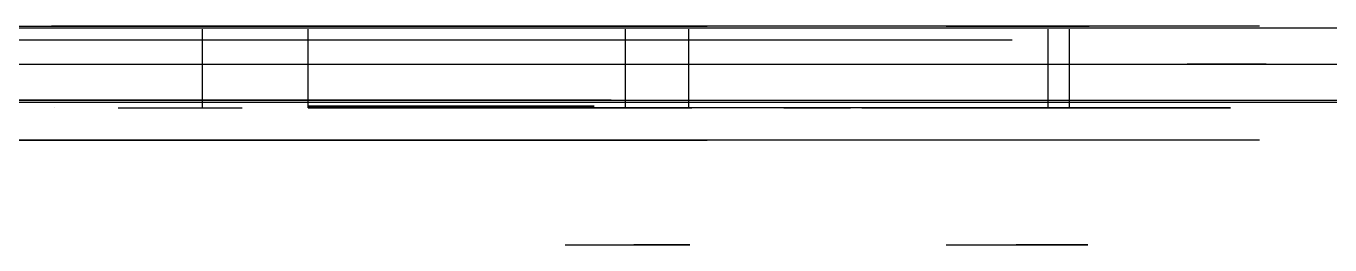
# Model space of a CAD drawing. Header units: metres. Extents: x 34 to 6747, y -110 to 120.
# Drawn here: x 2703 to 4074, y -110 to 120 of the extents above; entities that cross this region are included whole.
import ezdxf

# ---------------------------------------------------------------- set-up
doc = ezdxf.new("R2010")
doc.units = ezdxf.units.M
for name, color, linetype in [('RBAR-T12-F', 3, 'Continuous'), ('RBAR-T12-H', 3, 'Continuous'), ('RBAR-T16-I', 4, 'Continuous'), ('RBAR-T16-J', 4, 'Continuous'), ('RBAR-T16-J1', 4, 'Continuous'), ('RBAR-T16-J2', 4, 'Continuous'), ('RBAR-T16-J3', 4, 'Continuous'), ('RBAR-T16-K', 4, 'Continuous'), ('RBAR-T16-Q', 4, 'Continuous'), ('RBAR-T16-Q1', 4, 'Continuous'), ('RBAR-T16-Q2', 4, 'Continuous'), ('RBAR-T16-Q3', 4, 'Continuous'), ('RBAR-T16-Q4', 4, 'Continuous'), ('RBAR-T20-L', 5, 'Continuous'), ('RBAR-T20-M1', 5, 'Continuous'), ('RBAR-T20-O', 5, 'Continuous'), ('RBAR-T25-N', 6, 'Continuous'), ('RBAR-T8-A', 1, 'Continuous'), ('RBAR-T8-A1', 1, 'Continuous'), ('RBAR-T8-A2', 1, 'Continuous'), ('RBAR-T8-A3', 1, 'Continuous'), ('RBAR-T8-A4', 1, 'Continuous'), ('RBAR-T8-B1', 1, 'Continuous'), ('RBAR-T8-B2', 1, 'Continuous'), ('RBAR-T8-C', 1, 'Continuous'), ('RBAR-T8-D', 1, 'Continuous'), ('RBAR-T8-E', 1, 'Continuous')]:
    doc.layers.add(name, color=color, linetype=linetype)

msp = doc.modelspace()

# ---------------------------------------------------------------- linework, layer by layer
at = {"layer": 'RBAR-T12-F'}
msp.add_polyline3d([(3240.7, 36, 30), (3240.7, 36, 1105)], dxfattribs=at)
at = {"layer": 'RBAR-T12-H'}
for points in [[(3229.1, 36, 107.5), (3229.1, 36, 319.2), (3228.6, 36, 323.7), (3227.3, 36, 328), (3225.2, 36, 332), (3222.3, 36, 335.5), (3218.8, 36, 338.4), (3214.8, 36, 340.5), (3210.5, 36, 341.8), (3206, 36, 342.3), (3023.1, 36, 342.3), (3018.6, 36, 341.8), (3014.3, 36, 340.5), (3010.3, 36, 338.4), (3006.8, 36, 335.5), (3003.9, 36, 332), (3001.8, 36, 328), (3000.4, 36, 323.7), (3000, 36, 319.2), (3000, 36, 136.3), (3000.4, 36, 131.8), (3001.8, 36, 127.5), (3003.9, 36, 123.5), (3006.8, 36, 120), (3010.3, 36, 117.1), (3014.3, 36, 115), (3018.6, 36, 113.7), (3023.1, 36, 113.2), (3234.8, 36, 113.2), (3229.1, 36, 107.5), (3300.5, 36, 36), (3157.6, 36, 36)], [(3229.1, 36, 532.7), (3229.1, 36, 744.5), (3228.6, 36, 749), (3227.3, 36, 753.3), (3225.2, 36, 757.3), (3222.3, 36, 760.8), (3218.8, 36, 763.7), (3214.8, 36, 765.8), (3210.5, 36, 767.1), (3206, 36, 767.6), (3023.1, 36, 767.6), (3018.6, 36, 767.1), (3014.3, 36, 765.8), (3010.3, 36, 763.7), (3006.8, 36, 760.8), (3003.9, 36, 757.3), (3001.8, 36, 753.3), (3000.4, 36, 749), (3000, 36, 744.5), (3000, 36, 561.6), (3000.4, 36, 557.1), (3001.8, 36, 552.8), (3003.9, 36, 548.8), (3006.8, 36, 545.3), (3010.3, 36, 542.4), (3014.3, 36, 540.3), (3018.6, 36, 539), (3023.1, 36, 538.5), (3234.8, 36, 538.5), (3229.1, 36, 532.7), (3300.5, 36, 461.3), (3157.6, 36, 461.3)], [(3229.1, 36, 958), (3229.1, 36, 1169.8), (3228.6, 36, 1174.3), (3227.3, 36, 1178.6), (3225.2, 36, 1182.6), (3222.3, 36, 1186.1), (3218.8, 36, 1189), (3214.8, 36, 1191.1), (3210.5, 36, 1192.4), (3206, 36, 1192.9), (3023.1, 36, 1192.9), (3018.6, 36, 1192.4), (3014.3, 36, 1191.1), (3010.3, 36, 1189), (3006.8, 36, 1186.1), (3003.9, 36, 1182.6), (3001.8, 36, 1178.6), (3000.4, 36, 1174.3), (3000, 36, 1169.8), (3000, 36, 986.9), (3000.4, 36, 982.4), (3001.8, 36, 978.1), (3003.9, 36, 974.1), (3006.8, 36, 970.6), (3010.3, 36, 967.7), (3014.3, 36, 965.6), (3018.6, 36, 964.2), (3023.1, 36, 963.8), (3234.8, 36, 963.8), (3229.1, 36, 958), (3300.5, 36, 886.6), (3157.6, 36, 886.6)], [(3229.1, 36, 1383.3), (3229.1, 36, 1595), (3228.6, 36, 1599.6), (3227.3, 36, 1603.9), (3225.2, 36, 1607.9), (3222.3, 36, 1611.4), (3218.8, 36, 1614.3), (3214.8, 36, 1616.4), (3210.5, 36, 1617.7), (3206, 36, 1618.1), (3023.1, 36, 1618.1), (3018.6, 36, 1617.7), (3014.3, 36, 1616.4), (3010.3, 36, 1614.3), (3006.8, 36, 1611.4), (3003.9, 36, 1607.9), (3001.8, 36, 1603.9), (3000.4, 36, 1599.6), (3000, 36, 1595), (3000, 36, 1412.2), (3000.4, 36, 1407.7), (3001.8, 36, 1403.3), (3003.9, 36, 1399.4), (3006.8, 36, 1395.9), (3010.3, 36, 1393), (3014.3, 36, 1390.8), (3018.6, 36, 1389.5), (3023.1, 36, 1389.1), (3234.8, 36, 1389.1), (3229.1, 36, 1383.3), (3300.5, 36, 1311.9), (3157.6, 36, 1311.9)]]:
    msp.add_polyline3d(points, dxfattribs=at)
at = {"layer": 'RBAR-T16-I'}
for points in [[(149.9, 80, 732.5), (5149.9, 80, 732.5)], [(370, 80, 2197.5), (5370, 80, 2197.5)]]:
    msp.add_polyline3d(points, dxfattribs=at)
at = {"layer": 'RBAR-T16-J'}
for points in [[(3410, 80, 1117.2), (3410, 80, 1881.2), (3410.6, 80, 1887.4), (3412.4, 80, 1893.5), (3415.4, 80, 1899), (3419.4, 80, 1903.9), (3424.3, 80, 1907.9), (3429.9, 80, 1910.9), (3435.9, 80, 1912.7), (3442.2, 80, 1913.3), (3562.8, 80, 1913.3), (3569.1, 80, 1912.7), (3575.1, 80, 1910.9), (3580.7, 80, 1907.9), (3585.5, 80, 1903.9), (3589.5, 80, 1899), (3592.5, 80, 1893.5), (3594.3, 80, 1887.4), (3595, 80, 1881.2), (3595, 80, 1016.7)], [(3630, 80, 2095.9), (3630, 80, 2859.8), (3630.6, 80, 2866.1), (3632.4, 80, 2872.1), (3635.4, 80, 2877.7), (3639.4, 80, 2882.6), (3644.3, 80, 2886.6), (3649.9, 80, 2889.6), (3655.9, 80, 2891.4), (3662.2, 80, 2892), (3782.8, 80, 2892), (3789.1, 80, 2891.4), (3795.1, 80, 2889.6), (3800.7, 80, 2886.6), (3805.5, 80, 2882.6), (3809.5, 80, 2877.7), (3812.5, 80, 2872.1), (3814.3, 80, 2866.1), (3815, 80, 2859.8), (3815, 80, 1995.3)]]:
    msp.add_polyline3d(points, dxfattribs=at)
at = {"layer": 'RBAR-T16-J1'}
for points in [[(3706.1, 80, 38), (3706.1, 80, 797.8), (3706.7, 80, 804.1), (3708.5, 80, 810.1), (3711.5, 80, 815.6), (3715.4, 80, 820.5), (3720.3, 80, 824.4), (3725.8, 80, 827.4), (3731.8, 80, 829.2), (3738.1, 80, 829.8), (3968, 80, 829.8), (3974.2, 80, 829.2), (3980.2, 80, 827.4), (3985.8, 80, 824.4), (3990.6, 80, 820.5), (3994.6, 80, 815.6), (3997.6, 80, 810.1), (3999.4, 80, 804.1), (4000, 80, 797.8), (4000, 80, 38)], [(3706.1, 80, 2100.2), (3706.1, 80, 2860), (3706.7, 80, 2866.2), (3708.5, 80, 2872.2), (3711.5, 80, 2877.8), (3715.4, 80, 2882.6), (3720.3, 80, 2886.6), (3725.8, 80, 2889.6), (3731.8, 80, 2891.4), (3738.1, 80, 2892), (3968, 80, 2892), (3974.2, 80, 2891.4), (3980.2, 80, 2889.6), (3985.8, 80, 2886.6), (3990.6, 80, 2882.6), (3994.6, 80, 2877.8), (3997.6, 80, 2872.2), (3999.4, 80, 2866.2), (4000, 80, 2860), (4000, 80, 2100.2)]]:
    msp.add_polyline3d(points, dxfattribs=at)
at = {"layer": 'RBAR-T16-J2'}
for points in [[(1750.2, 120, 2098.6), (1750.2, 120, 2859.9), (1750.8, 120, 2866.2), (1752.6, 120, 2872.2), (1755.6, 120, 2877.8), (1759.6, 120, 2882.6), (1764.4, 120, 2886.6), (1770, 120, 2889.6), (1776, 120, 2891.4), (1782.3, 120, 2892), (2784, 120, 2892), (2790.3, 120, 2891.4), (2796.3, 120, 2889.6), (2801.8, 120, 2886.6), (2806.7, 120, 2882.6), (2810.7, 120, 2877.8), (2813.6, 120, 2872.2), (2815.5, 120, 2866.2), (2816.1, 120, 2859.9), (2816.1, 120, 2098.6)], [(1750.2, 0, 38), (1750.2, 0, 799.3), (1750.8, 0, 805.6), (1752.6, 0, 811.6), (1755.6, 0, 817.2), (1759.6, 0, 822), (1764.4, 0, 826), (1770, 0, 829), (1776, 0, 830.8), (1782.3, 0, 831.4), (2784, 0, 831.4), (2790.3, 0, 830.8), (2796.3, 0, 829), (2801.8, 0, 826), (2806.7, 0, 822), (2810.7, 0, 817.2), (2813.6, 0, 811.6), (2815.5, 0, 805.6), (2816.1, 0, 799.3), (2816.1, 0, 38)]]:
    msp.add_polyline3d(points, dxfattribs=at)
at = {"layer": 'RBAR-T16-J3'}
for points in [[(2070, 120, 2102.8), (2070, 120, 2860.1), (2070.6, 120, 2866.3), (2072.4, 120, 2872.3), (2075.4, 120, 2877.8), (2079.3, 120, 2882.7), (2084.2, 120, 2886.6), (2089.7, 120, 2889.6), (2095.7, 120, 2891.4), (2101.9, 120, 2892), (3387.3, 120, 2892), (3393.5, 120, 2891.4), (3399.5, 120, 2889.6), (3405, 120, 2886.6), (3409.8, 120, 2882.7), (3413.8, 120, 2877.8), (3416.7, 120, 2872.3), (3418.6, 120, 2866.3), (3419.2, 120, 2860.1), (3419.2, 120, 2102.8)], [(2070, 0, 38), (2070, 0, 795.3), (2070.6, 0, 801.5), (2072.4, 0, 807.5), (2075.4, 0, 813), (2079.3, 0, 817.8), (2084.2, 0, 821.8), (2089.7, 0, 824.8), (2095.7, 0, 826.6), (2101.9, 0, 827.2), (3387.3, 0, 827.2), (3393.5, 0, 826.6), (3399.5, 0, 824.8), (3405, 0, 821.8), (3409.8, 0, 817.8), (3413.8, 0, 813), (3416.7, 0, 807.5), (3418.6, 0, 801.5), (3419.2, 0, 795.3), (3419.2, 0, 38)]]:
    msp.add_polyline3d(points, dxfattribs=at)
at = {"layer": 'RBAR-T16-K'}
for points in [[(4000, 120, 2098.1), (4000, 120, 2859.9), (3999.4, 120, 2866.2), (3997.6, 120, 2872.2), (3994.6, 120, 2877.7), (3990.6, 120, 2882.6), (3985.7, 120, 2886.6), (3980.2, 120, 2889.6), (3974.2, 120, 2891.4), (3967.9, 120, 2892), (2730, 120, 2892)], [(3740, 105.3, 38), (3740, 105.3, 799.8), (3739.4, 105.3, 806), (3737.5, 105.3, 812.1), (3734.6, 105.3, 817.6), (3730.6, 105.3, 822.5), (3725.7, 105.3, 826.5), (3720.2, 105.3, 829.4), (3714.2, 105.3, 831.2), (3707.9, 105.3, 831.9), (2470, 105.3, 831.9)], [(3740, 0, 38), (3740, 0, 799.8), (3739.4, 0, 806), (3737.5, 0, 812.1), (3734.6, 0, 817.6), (3730.6, 0, 822.5), (3725.7, 0, 826.5), (3720.2, 0, 829.4), (3714.2, 0, 831.2), (3707.9, 0, 831.9), (2470, 0, 831.9)], [(4000, 0, 1068.1), (4000, 0, 1829.9), (3999.4, 0, 1836.1), (3997.6, 0, 1842.1), (3994.6, 0, 1847.7), (3990.6, 0, 1852.5), (3985.7, 0, 1856.5), (3980.2, 0, 1859.5), (3974.2, 0, 1861.3), (3967.9, 0, 1861.9), (2730, 0, 1861.9)]]:
    msp.add_polyline3d(points, dxfattribs=at)
at = {"layer": 'RBAR-T16-Q'}
msp.add_polyline3d([(3270, -110, 38), (3270, -110, 964.7), (3270.2, -110, 968), (3270.7, -110, 971.2), (3271.5, -110, 974.3), (3399.6, -110, 1380.6), (3400.4, -110, 1383.7), (3400.9, -110, 1387), (3401.1, -110, 1390.2), (3401.1, -110, 4060), (3400.9, -110, 4063.3), (3400.4, -110, 4066.5), (3399.6, -110, 4069.7), (3343.8, -110, 4246.6), (3343, -110, 4249.8), (3342.5, -110, 4253), (3342.3, -110, 4256.3), (3342.3, -110, 5859.1)], dxfattribs=at)
at = {"layer": 'RBAR-T16-Q1'}
msp.add_polyline3d([(3270, 120, 38), (3270, 120, 940.4), (3270.2, 120, 943.7), (3270.7, 120, 946.9), (3271.5, 120, 950.1), (3407.2, 120, 1380.6), (3408, 120, 1383.7), (3408.5, 120, 1387), (3408.7, 120, 1390.2), (3408.7, 120, 4062.3), (3408.5, 120, 4065.6), (3408, 120, 4068.8), (3407.2, 120, 4072), (3351.4, 120, 4249.1), (3350.6, 120, 4252.2), (3350.1, 120, 4255.4), (3349.9, 120, 4258.7), (3349.9, 120, 5857.9)], dxfattribs=at)
at = {"layer": 'RBAR-T16-Q2'}
msp.add_polyline3d([(3670.4, -110, 38), (3670.4, -110, 964.7), (3670.6, -110, 968), (3671.1, -110, 971.2), (3671.9, -110, 974.3), (3818, -110, 1437.9), (3818.9, -110, 1441.1), (3819.4, -110, 1444.3), (3819.5, -110, 1447.5), (3819.5, -110, 4002.1), (3819.4, -110, 4005.4), (3818.9, -110, 4008.6), (3818, -110, 4011.8), (3745.7, -110, 4241.3), (3744.9, -110, 4244.4), (3744.4, -110, 4247.7), (3744.2, -110, 4250.9), (3744.2, -110, 5853.8)], dxfattribs=at)
at = {"layer": 'RBAR-T16-Q3'}
msp.add_polyline3d([(3670.4, 120, 38), (3670.4, 120, 964.7), (3670.6, 120, 968), (3671.1, 120, 971.2), (3671.9, 120, 974.3), (3819.6, 120, 1442.7), (3820.4, 120, 1445.8), (3820.9, 120, 1449.1), (3821, 120, 1452.3), (3821, 120, 3996.9), (3820.9, 120, 4000.2), (3820.4, 120, 4003.4), (3819.6, 120, 4006.5), (3745.7, 120, 4240.8), (3744.9, 120, 4244), (3744.4, 120, 4247.2), (3744.2, 120, 4250.5), (3744.2, 120, 5853.3)], dxfattribs=at)
at = {"layer": 'RBAR-T16-Q4'}
msp.add_polyline3d([(3850.1, 80, 38), (3850.1, 80, 964.7), (3850.3, 80, 968), (3850.8, 80, 971.2), (3851.6, 80, 974.3), (4005.3, 80, 1461.8), (4006.1, 80, 1464.9), (4006.6, 80, 1468.2), (4006.8, 80, 1471.4), (4006.8, 80, 3975.9), (4006.6, 80, 3979.2), (4006.1, 80, 3982.4), (4005.3, 80, 3985.6), (3925.4, 80, 4239), (3924.6, 80, 4242.1), (3924.1, 80, 4245.3), (3923.9, 80, 4248.6), (3923.9, 80, 5851.5)], dxfattribs=at)
msp.add_polyline3d([(3850.1, 80, 38), (3850.1, 80, 964.7), (3850.3, 80, 968), (3850.8, 80, 971.2), (3851.6, 80, 974.3), (4005.3, 80, 1461.8), (4006.1, 80, 1464.9), (4006.6, 80, 1468.2), (4006.8, 80, 1471.4), (4006.8, 80, 3975.9), (4006.6, 80, 3979.2), (4006.1, 80, 3982.4), (4005.3, 80, 3985.6), (3925.4, 80, 4239), (3924.6, 80, 4242.1), (3924.1, 80, 4245.3), (3923.9, 80, 4248.6), (3923.9, 80, 5851.5)], dxfattribs=at)
at = {"layer": 'RBAR-T20-L'}
msp.add_polyline3d([(3000, 40, 40), (3000, 40, 2065)], dxfattribs=at)
at = {"layer": 'RBAR-T20-M1'}
for points in [[(2000, 40, 610.1), (2000, 40, 766.5), (2001.4, 40, 780.3), (2005.4, 40, 793.6), (2011.9, 40, 805.8), (2020.7, 40, 816.5), (2031.4, 40, 825.3), (2043.6, 40, 831.8), (2056.9, 40, 835.8), (2070.6, 40, 837.2), (3241.2, 40, 837.2), (3254.9, 40, 835.8), (3268.2, 40, 831.8), (3280.4, 40, 825.3), (3291.1, 40, 816.5), (3299.9, 40, 805.8), (3306.4, 40, 793.6), (3310.4, 40, 780.3), (3311.8, 40, 766.5), (3311.8, 40, 40)], [(2000, 40, 2663), (2000, 40, 2819.4), (2001.4, 40, 2833.1), (2005.4, 40, 2846.4), (2011.9, 40, 2858.6), (2020.7, 40, 2869.3), (2031.4, 40, 2878.1), (2043.6, 40, 2884.6), (2056.9, 40, 2888.6), (2070.6, 40, 2890), (3241.2, 40, 2890), (3254.9, 40, 2888.6), (3268.2, 40, 2884.6), (3280.4, 40, 2878.1), (3291.1, 40, 2869.3), (3299.9, 40, 2858.6), (3306.4, 40, 2846.4), (3310.4, 40, 2833.1), (3311.8, 40, 2819.4), (3311.8, 40, 2092.8)]]:
    msp.add_polyline3d(points, dxfattribs=at)
at = {"layer": 'RBAR-T20-O'}
msp.add_polyline3d([(40, 40, 1552.5), (1177.1, 40, 1552.5), (1184.2, 40, 1552.1), (1191.3, 40, 1551), (1198.2, 40, 1549.2), (1455, 40, 1468.2), (1461.9, 40, 1466.4), (1469, 40, 1465.4), (1476.1, 40, 1465), (6126.9, 40, 1465)], dxfattribs=at)
at = {"layer": 'RBAR-T25-N'}
for points in [[(2000, 42.5, 923.1), (2000, 42.5, 1060.5), (2001.7, 42.5, 1077.9), (2006.8, 42.5, 1094.6), (2015, 42.5, 1110), (2026.1, 42.5, 1123.5), (2039.6, 42.5, 1134.6), (2055, 42.5, 1142.8), (2071.7, 42.5, 1147.9), (2089.1, 42.5, 1149.6), (3229.2, 42.5, 1149.6), (3246.6, 42.5, 1147.9), (3263.3, 42.5, 1142.8), (3278.7, 42.5, 1134.6), (3292.2, 42.5, 1123.5), (3303.3, 42.5, 1110), (3311.5, 42.5, 1094.6), (3316.6, 42.5, 1077.9), (3318.3, 42.5, 1060.5), (3318.3, 42.5, 42.5)], [(2000, 42.5, 2661), (2000, 42.5, 2798.4), (2001.7, 42.5, 2815.8), (2006.8, 42.5, 2832.5), (2015, 42.5, 2847.9), (2026.1, 42.5, 2861.4), (2039.6, 42.5, 2872.5), (2055, 42.5, 2880.7), (2071.7, 42.5, 2885.8), (2089.1, 42.5, 2887.5), (3229.2, 42.5, 2887.5), (3246.6, 42.5, 2885.8), (3263.3, 42.5, 2880.7), (3278.7, 42.5, 2872.5), (3292.2, 42.5, 2861.4), (3303.3, 42.5, 2847.9), (3311.5, 42.5, 2832.5), (3316.6, 42.5, 2815.8), (3318.3, 42.5, 2798.4), (3318.3, 42.5, 1780.4)]]:
    msp.add_polyline3d(points, dxfattribs=at)
at = {"layer": 'RBAR-T8-A'}
for points in [[(3000, 34, 1771), (3000, 34, 2896)], [(3333.3, 34, 34), (3333.3, 34, 1159)]]:
    msp.add_polyline3d(points, dxfattribs=at)
at = {"layer": 'RBAR-T8-A1'}
for points in [[(2923.1, 34, 34), (2923.1, 34, 1384)], [(2923.1, 34, 1546), (2923.1, 34, 2896)], [(3230.8, 34, 34), (3230.8, 34, 1384)], [(3230.8, 34, 1546), (3230.8, 34, 2896)], [(3538.5, 34, 34), (3538.5, 34, 1384)], [(3538.5, 34, 1546), (3538.5, 34, 2896)], [(3846.2, 34, 34), (3846.2, 34, 1384)], [(3846.2, 34, 1546), (3846.2, 34, 2896)]]:
    msp.add_polyline3d(points, dxfattribs=at)
at = {"layer": 'RBAR-T8-A2'}
for points in [[(2733.3, 34, 34), (2733.3, 34, 1484)], [(2866.7, 34, 34), (2866.7, 34, 1484)], [(3000, 34, 34), (3000, 34, 1484)], [(3133.3, 34, 34), (3133.3, 34, 1484)], [(3266.7, 34, 34), (3266.7, 34, 1484)], [(3400, 34, 34), (3400, 34, 1484)], [(3533.3, 34, 34), (3533.3, 34, 1484)], [(3666.7, 34, 34), (3666.7, 34, 1484)], [(3800, 34, 34), (3800, 34, 1484)], [(3933.3, 34, 34), (3933.3, 34, 1484)]]:
    msp.add_polyline3d(points, dxfattribs=at)
at = {"layer": 'RBAR-T8-A3'}
for points in [[(700, 118, 488.3), (5700, 118, 488.3)], [(842.5, 118, 1139.4), (5842.5, 118, 1139.4)], [(984.9, 118, 1790.6), (5984.9, 118, 1790.6)], [(1127.4, 118, 2441.7), (6127.4, 118, 2441.7)], [(700, 42, 162.8), (5700, 42, 162.8)], [(842.5, 42, 813.9), (5842.5, 42, 813.9)], [(984.9, 42, 1465), (5984.9, 42, 1465)], [(1127.4, 42, 2116.1), (6127.4, 42, 2116.1)], [(1269.9, 42, 2767.2), (6269.9, 42, 2767.2)]]:
    msp.add_polyline3d(points, dxfattribs=at)
at = {"layer": 'RBAR-T8-A4'}
for points in [[(1269.9, 118, 209.3), (6319.9, 118, 209.3)], [(1412.4, 118, 1046.4), (6462.4, 118, 1046.4)], [(1554.8, 118, 1883.6), (6604.8, 118, 1883.6)], [(1697.3, 118, 2720.7), (6747.3, 118, 2720.7)], [(1412.4, 42, 627.9), (6462.4, 42, 627.9)], [(1554.8, 42, 1465), (6604.8, 42, 1465)], [(1697.3, 42, 2302.1), (6747.3, 42, 2302.1)]]:
    msp.add_polyline3d(points, dxfattribs=at)
at = {"layer": 'RBAR-T8-B1'}
for points in [[(2800, 34, 1022.2), (2800, 34, 1397.9), (2800.3, 34, 1401), (2801.2, 34, 1404), (2802.7, 34, 1406.7), (2804.6, 34, 1409.1), (2807, 34, 1411.1), (2809.8, 34, 1412.5), (2812.7, 34, 1413.4), (2815.8, 34, 1413.7), (2914.7, 34, 1413.7), (2917.8, 34, 1413.4), (2920.8, 34, 1412.5), (2923.5, 34, 1411.1), (2925.9, 34, 1409.1), (2927.9, 34, 1406.7), (2929.3, 34, 1404), (2930.2, 34, 1401), (2930.5, 34, 1397.9), (2930.5, 34, 1022.2)], [(2800, 34, 1516.3), (2800, 34, 1892), (2800.3, 34, 1895.1), (2801.2, 34, 1898.1), (2802.7, 34, 1900.8), (2804.6, 34, 1903.2), (2807, 34, 1905.2), (2809.8, 34, 1906.6), (2812.7, 34, 1907.5), (2815.8, 34, 1907.8), (2914.7, 34, 1907.8), (2917.8, 34, 1907.5), (2920.8, 34, 1906.6), (2923.5, 34, 1905.2), (2925.9, 34, 1903.2), (2927.9, 34, 1900.8), (2929.3, 34, 1898.1), (2930.2, 34, 1895.1), (2930.5, 34, 1892), (2930.5, 34, 1516.3)], [(2800, 34, 2010.3), (2800, 34, 2386.1), (2800.3, 34, 2389.2), (2801.2, 34, 2392.1), (2802.7, 34, 2394.9), (2804.6, 34, 2397.3), (2807, 34, 2399.2), (2809.8, 34, 2400.7), (2812.7, 34, 2401.6), (2815.8, 34, 2401.9), (2914.7, 34, 2401.9), (2917.8, 34, 2401.6), (2920.8, 34, 2400.7), (2923.5, 34, 2399.2), (2925.9, 34, 2397.3), (2927.9, 34, 2394.9), (2929.3, 34, 2392.1), (2930.2, 34, 2389.2), (2930.5, 34, 2386.1), (2930.5, 34, 2010.3)], [(2800, 34, 2504.4), (2800, 34, 2880.2), (2800.3, 34, 2883.3), (2801.2, 34, 2886.2), (2802.7, 34, 2889), (2804.6, 34, 2891.4), (2807, 34, 2893.3), (2809.8, 34, 2894.8), (2812.7, 34, 2895.7), (2815.8, 34, 2896), (2914.7, 34, 2896), (2917.8, 34, 2895.7), (2920.8, 34, 2894.8), (2923.5, 34, 2893.3), (2925.9, 34, 2891.4), (2927.9, 34, 2889), (2929.3, 34, 2886.2), (2930.2, 34, 2883.3), (2930.5, 34, 2880.2), (2930.5, 34, 2504.4)], [(3582, 34, 132.4), (3582, 34, 508.2), (3582.3, 34, 511.2), (3583.2, 34, 514.2), (3584.6, 34, 516.9), (3586.6, 34, 519.3), (3589, 34, 521.3), (3591.7, 34, 522.8), (3594.7, 34, 523.7), (3597.8, 34, 524), (3696.7, 34, 524), (3699.8, 34, 523.7), (3702.7, 34, 522.8), (3705.5, 34, 521.3), (3707.9, 34, 519.3), (3709.8, 34, 516.9), (3711.3, 34, 514.2), (3712.2, 34, 511.2), (3712.5, 34, 508.2), (3712.5, 34, 132.4)], [(3582, 34, 230.8), (3582, 34, 606.6), (3582.3, 34, 609.7), (3583.2, 34, 612.6), (3584.6, 34, 615.4), (3586.6, 34, 617.8), (3589, 34, 619.7), (3591.7, 34, 621.2), (3594.7, 34, 622.1), (3597.8, 34, 622.4), (3696.7, 34, 622.4), (3699.8, 34, 622.1), (3702.7, 34, 621.2), (3705.5, 34, 619.7), (3707.9, 34, 617.8), (3709.8, 34, 615.4), (3711.3, 34, 612.6), (3712.2, 34, 609.7), (3712.5, 34, 606.6), (3712.5, 34, 230.8)], [(3582, 34, 329.2), (3582, 34, 705), (3582.3, 34, 708.1), (3583.2, 34, 711), (3584.6, 34, 713.8), (3586.6, 34, 716.2), (3589, 34, 718.1), (3591.7, 34, 719.6), (3594.7, 34, 720.5), (3597.8, 34, 720.8), (3696.7, 34, 720.8), (3699.8, 34, 720.5), (3702.7, 34, 719.6), (3705.5, 34, 718.1), (3707.9, 34, 716.2), (3709.8, 34, 713.8), (3711.3, 34, 711), (3712.2, 34, 708.1), (3712.5, 34, 705), (3712.5, 34, 329.2)], [(3582, 34, 526), (3582, 34, 901.8), (3582.3, 34, 904.9), (3583.2, 34, 907.8), (3584.6, 34, 910.6), (3586.6, 34, 913), (3589, 34, 914.9), (3591.7, 34, 916.4), (3594.7, 34, 917.3), (3597.8, 34, 917.6), (3696.7, 34, 917.6), (3699.8, 34, 917.3), (3702.7, 34, 916.4), (3705.5, 34, 914.9), (3707.9, 34, 913), (3709.8, 34, 910.6), (3711.3, 34, 907.8), (3712.2, 34, 904.9), (3712.5, 34, 901.8), (3712.5, 34, 526)], [(3582, 34, 2395.8), (3582, 34, 2771.6), (3582.3, 34, 2774.7), (3583.2, 34, 2777.6), (3584.6, 34, 2780.4), (3586.6, 34, 2782.8), (3589, 34, 2784.7), (3591.7, 34, 2786.2), (3594.7, 34, 2787.1), (3597.8, 34, 2787.4), (3696.7, 34, 2787.4), (3699.8, 34, 2787.1), (3702.7, 34, 2786.2), (3705.5, 34, 2784.7), (3707.9, 34, 2782.8), (3709.8, 34, 2780.4), (3711.3, 34, 2777.6), (3712.2, 34, 2774.7), (3712.5, 34, 2771.6), (3712.5, 34, 2395.8)], [(3582, 34, 2494.2), (3582, 34, 2870), (3582.3, 34, 2873.1), (3583.2, 34, 2876), (3584.6, 34, 2878.8), (3586.6, 34, 2881.2), (3589, 34, 2883.1), (3591.7, 34, 2884.6), (3594.7, 34, 2885.5), (3597.8, 34, 2885.8), (3696.7, 34, 2885.8), (3699.8, 34, 2885.5), (3702.7, 34, 2884.6), (3705.5, 34, 2883.1), (3707.9, 34, 2881.2), (3709.8, 34, 2878.8), (3711.3, 34, 2876), (3712.2, 34, 2873.1), (3712.5, 34, 2870), (3712.5, 34, 2494.2)], [(3582, 34, 2538.4), (3582, 34, 2914.2), (3582.3, 34, 2917.3), (3583.2, 34, 2920.2), (3584.6, 34, 2923), (3586.6, 34, 2925.4), (3589, 34, 2927.3), (3591.7, 34, 2928.8), (3594.7, 34, 2929.7), (3597.8, 34, 2930), (3696.7, 34, 2930), (3699.8, 34, 2929.7), (3702.7, 34, 2928.8), (3705.5, 34, 2927.3), (3707.9, 34, 2925.4), (3709.8, 34, 2923), (3711.3, 34, 2920.2), (3712.2, 34, 2917.3), (3712.5, 34, 2914.2), (3712.5, 34, 2538.4)], [(3582, 34, 2538.4), (3582, 34, 2914.2), (3582.3, 34, 2917.3), (3583.2, 34, 2920.2), (3584.6, 34, 2923), (3586.6, 34, 2925.4), (3589, 34, 2927.3), (3591.7, 34, 2928.8), (3594.7, 34, 2929.7), (3597.8, 34, 2930), (3696.7, 34, 2930), (3699.8, 34, 2929.7), (3702.7, 34, 2928.8), (3705.5, 34, 2927.3), (3707.9, 34, 2925.4), (3709.8, 34, 2923), (3711.3, 34, 2920.2), (3712.2, 34, 2917.3), (3712.5, 34, 2914.2), (3712.5, 34, 2538.4)], [(3582, 34, 2538.4), (3582, 34, 2914.2), (3582.3, 34, 2917.3), (3583.2, 34, 2920.2), (3584.6, 34, 2923), (3586.6, 34, 2925.4), (3589, 34, 2927.3), (3591.7, 34, 2928.8), (3594.7, 34, 2929.7), (3597.8, 34, 2930), (3696.7, 34, 2930), (3699.8, 34, 2929.7), (3702.7, 34, 2928.8), (3705.5, 34, 2927.3), (3707.9, 34, 2925.4), (3709.8, 34, 2923), (3711.3, 34, 2920.2), (3712.2, 34, 2917.3), (3712.5, 34, 2914.2), (3712.5, 34, 2538.4)], [(3585, 34, 2538.4), (3585, 34, 2914.2), (3585.3, 34, 2917.3), (3586.2, 34, 2920.2), (3587.6, 34, 2923), (3589.6, 34, 2925.4), (3592, 34, 2927.3), (3594.7, 34, 2928.8), (3597.7, 34, 2929.7), (3600.8, 34, 2930), (3699.7, 34, 2930), (3702.8, 34, 2929.7), (3705.7, 34, 2928.8), (3708.5, 34, 2927.3), (3710.9, 34, 2925.4), (3712.8, 34, 2923), (3714.3, 34, 2920.2), (3715.2, 34, 2917.3), (3715.5, 34, 2914.2), (3715.5, 34, 2538.4)], [(3600, 34, 1022.2), (3600, 34, 1397.9), (3600.3, 34, 1401), (3601.2, 34, 1404), (3602.7, 34, 1406.7), (3604.6, 34, 1409.1), (3607, 34, 1411.1), (3609.8, 34, 1412.5), (3612.7, 34, 1413.4), (3615.8, 34, 1413.7), (3714.7, 34, 1413.7), (3717.8, 34, 1413.4), (3720.8, 34, 1412.5), (3723.5, 34, 1411.1), (3725.9, 34, 1409.1), (3727.9, 34, 1406.7), (3729.3, 34, 1404), (3730.2, 34, 1401), (3730.5, 34, 1397.9), (3730.5, 34, 1022.2)], [(3600, 34, 1516.3), (3600, 34, 1892), (3600.3, 34, 1895.1), (3601.2, 34, 1898.1), (3602.7, 34, 1900.8), (3604.6, 34, 1903.2), (3607, 34, 1905.2), (3609.8, 34, 1906.6), (3612.7, 34, 1907.5), (3615.8, 34, 1907.8), (3714.7, 34, 1907.8), (3717.8, 34, 1907.5), (3720.8, 34, 1906.6), (3723.5, 34, 1905.2), (3725.9, 34, 1903.2), (3727.9, 34, 1900.8), (3729.3, 34, 1898.1), (3730.2, 34, 1895.1), (3730.5, 34, 1892), (3730.5, 34, 1516.3)], [(3600, 34, 2010.3), (3600, 34, 2386.1), (3600.3, 34, 2389.2), (3601.2, 34, 2392.1), (3602.7, 34, 2394.9), (3604.6, 34, 2397.3), (3607, 34, 2399.2), (3609.8, 34, 2400.7), (3612.7, 34, 2401.6), (3615.8, 34, 2401.9), (3714.7, 34, 2401.9), (3717.8, 34, 2401.6), (3720.8, 34, 2400.7), (3723.5, 34, 2399.2), (3725.9, 34, 2397.3), (3727.9, 34, 2394.9), (3729.3, 34, 2392.1), (3730.2, 34, 2389.2), (3730.5, 34, 2386.1), (3730.5, 34, 2010.3)], [(3600, 34, 2504.4), (3600, 34, 2880.2), (3600.3, 34, 2883.3), (3601.2, 34, 2886.2), (3602.7, 34, 2889), (3604.6, 34, 2891.4), (3607, 34, 2893.3), (3609.8, 34, 2894.8), (3612.7, 34, 2895.7), (3615.8, 34, 2896), (3714.7, 34, 2896), (3717.8, 34, 2895.7), (3720.8, 34, 2894.8), (3723.5, 34, 2893.3), (3725.9, 34, 2891.4), (3727.9, 34, 2889), (3729.3, 34, 2886.2), (3730.2, 34, 2883.3), (3730.5, 34, 2880.2), (3730.5, 34, 2504.4)]]:
    msp.add_polyline3d(points, dxfattribs=at)
at = {"layer": 'RBAR-T8-B2'}
for points in [[(2888.9, 34, 2455.4), (2888.9, 34, 2879.8), (2888.9, 34.3, 2883), (2888.9, 35.2, 2886), (2888.9, 36.7, 2888.8), (2888.9, 38.7, 2891.3), (2888.9, 41.2, 2893.3), (2888.9, 44, 2894.8), (2888.9, 47, 2895.7), (2888.9, 50.2, 2896), (2888.9, 100.7, 2896), (2888.9, 103.8, 2895.7), (2888.9, 106.9, 2894.8), (2888.9, 109.7, 2893.3), (2888.9, 112.1, 2891.3), (2888.9, 114.1, 2888.8), (2888.9, 115.6, 2886), (2888.9, 116.5, 2883), (2888.9, 116.9, 2879.8), (2888.9, 116.9, 2455.4)], [(3000, 34, 34), (3000, 34, 458.4), (3000, 34.3, 461.5), (3000, 35.2, 464.6), (3000, 36.7, 467.4), (3000, 38.7, 469.8), (3000, 41.2, 471.8), (3000, 44, 473.3), (3000, 47, 474.2), (3000, 50.2, 474.6), (3000, 100.7, 474.6), (3000, 103.8, 474.2), (3000, 106.9, 473.3), (3000, 109.7, 471.8), (3000, 112.1, 469.8), (3000, 114.1, 467.4), (3000, 115.6, 464.6), (3000, 116.5, 461.5), (3000, 116.9, 458.4), (3000, 116.9, 34)], [(3000, 34, 639.4), (3000, 34, 1063.7), (3000, 34.3, 1066.9), (3000, 35.2, 1069.9), (3000, 36.7, 1072.7), (3000, 38.7, 1075.2), (3000, 41.2, 1077.2), (3000, 44, 1078.7), (3000, 47, 1079.6), (3000, 50.2, 1079.9), (3000, 100.7, 1079.9), (3000, 103.8, 1079.6), (3000, 106.9, 1078.7), (3000, 109.7, 1077.2), (3000, 112.1, 1075.2), (3000, 114.1, 1072.7), (3000, 115.6, 1069.9), (3000, 116.5, 1066.9), (3000, 116.9, 1063.7), (3000, 116.9, 639.4)], [(3000, 34, 1244.7), (3000, 34, 1669.1), (3000, 34.3, 1672.3), (3000, 35.2, 1675.3), (3000, 36.7, 1678.1), (3000, 38.7, 1680.5), (3000, 41.2, 1682.6), (3000, 44, 1684), (3000, 47, 1685), (3000, 50.2, 1685.3), (3000, 100.7, 1685.3), (3000, 103.8, 1685), (3000, 106.9, 1684), (3000, 109.7, 1682.6), (3000, 112.1, 1680.5), (3000, 114.1, 1678.1), (3000, 115.6, 1675.3), (3000, 116.5, 1672.3), (3000, 116.9, 1669.1), (3000, 116.9, 1244.7)], [(3000, 34, 1850.1), (3000, 34, 2274.5), (3000, 34.3, 2277.6), (3000, 35.2, 2280.7), (3000, 36.7, 2283.5), (3000, 38.7, 2285.9), (3000, 41.2, 2287.9), (3000, 44, 2289.4), (3000, 47, 2290.3), (3000, 50.2, 2290.6), (3000, 100.7, 2290.6), (3000, 103.8, 2290.3), (3000, 106.9, 2289.4), (3000, 109.7, 2287.9), (3000, 112.1, 2285.9), (3000, 114.1, 2283.5), (3000, 115.6, 2280.7), (3000, 116.5, 2277.6), (3000, 116.9, 2274.5), (3000, 116.9, 1850.1)], [(3333.3, 34, 2455.4), (3333.3, 34, 2879.8), (3333.3, 34.3, 2883), (3333.3, 35.2, 2886), (3333.3, 36.7, 2888.8), (3333.3, 38.7, 2891.3), (3333.3, 41.2, 2893.3), (3333.3, 44, 2894.8), (3333.3, 47, 2895.7), (3333.3, 50.2, 2896), (3333.3, 100.7, 2896), (3333.3, 103.8, 2895.7), (3333.3, 106.9, 2894.8), (3333.3, 109.7, 2893.3), (3333.3, 112.1, 2891.3), (3333.3, 114.1, 2888.8), (3333.3, 115.6, 2886), (3333.3, 116.5, 2883), (3333.3, 116.9, 2879.8), (3333.3, 116.9, 2455.4)], [(3400, 34, 34), (3400, 34, 458.4), (3400, 34.3, 461.5), (3400, 35.2, 464.6), (3400, 36.7, 467.4), (3400, 38.7, 469.8), (3400, 41.2, 471.8), (3400, 44, 473.3), (3400, 47, 474.2), (3400, 50.2, 474.6), (3400, 100.7, 474.6), (3400, 103.8, 474.2), (3400, 106.9, 473.3), (3400, 109.7, 471.8), (3400, 112.1, 469.8), (3400, 114.1, 467.4), (3400, 115.6, 464.6), (3400, 116.5, 461.5), (3400, 116.9, 458.4), (3400, 116.9, 34)], [(3400, 34, 639.4), (3400, 34, 1063.7), (3400, 34.3, 1066.9), (3400, 35.2, 1069.9), (3400, 36.7, 1072.7), (3400, 38.7, 1075.2), (3400, 41.2, 1077.2), (3400, 44, 1078.7), (3400, 47, 1079.6), (3400, 50.2, 1079.9), (3400, 100.7, 1079.9), (3400, 103.8, 1079.6), (3400, 106.9, 1078.7), (3400, 109.7, 1077.2), (3400, 112.1, 1075.2), (3400, 114.1, 1072.7), (3400, 115.6, 1069.9), (3400, 116.5, 1066.9), (3400, 116.9, 1063.7), (3400, 116.9, 639.4)], [(3400, 34, 1244.7), (3400, 34, 1669.1), (3400, 34.3, 1672.3), (3400, 35.2, 1675.3), (3400, 36.7, 1678.1), (3400, 38.7, 1680.5), (3400, 41.2, 1682.6), (3400, 44, 1684), (3400, 47, 1685), (3400, 50.2, 1685.3), (3400, 100.7, 1685.3), (3400, 103.8, 1685), (3400, 106.9, 1684), (3400, 109.7, 1682.6), (3400, 112.1, 1680.5), (3400, 114.1, 1678.1), (3400, 115.6, 1675.3), (3400, 116.5, 1672.3), (3400, 116.9, 1669.1), (3400, 116.9, 1244.7)], [(3400, 34, 1850.1), (3400, 34, 2274.5), (3400, 34.3, 2277.6), (3400, 35.2, 2280.7), (3400, 36.7, 2283.5), (3400, 38.7, 2285.9), (3400, 41.2, 2287.9), (3400, 44, 2289.4), (3400, 47, 2290.3), (3400, 50.2, 2290.6), (3400, 100.7, 2290.6), (3400, 103.8, 2290.3), (3400, 106.9, 2289.4), (3400, 109.7, 2287.9), (3400, 112.1, 2285.9), (3400, 114.1, 2283.5), (3400, 115.6, 2280.7), (3400, 116.5, 2277.6), (3400, 116.9, 2274.5), (3400, 116.9, 1850.1)], [(3777.8, 34, 2455.4), (3777.8, 34, 2879.8), (3777.8, 34.3, 2883), (3777.8, 35.2, 2886), (3777.8, 36.7, 2888.8), (3777.8, 38.7, 2891.3), (3777.8, 41.2, 2893.3), (3777.8, 44, 2894.8), (3777.8, 47, 2895.7), (3777.8, 50.2, 2896), (3777.8, 100.7, 2896), (3777.8, 103.8, 2895.7), (3777.8, 106.9, 2894.8), (3777.8, 109.7, 2893.3), (3777.8, 112.1, 2891.3), (3777.8, 114.1, 2888.8), (3777.8, 115.6, 2886), (3777.8, 116.5, 2883), (3777.8, 116.9, 2879.8), (3777.8, 116.9, 2455.4)], [(3800, 34, 34), (3800, 34, 458.4), (3800, 34.3, 461.5), (3800, 35.2, 464.6), (3800, 36.7, 467.4), (3800, 38.7, 469.8), (3800, 41.2, 471.8), (3800, 44, 473.3), (3800, 47, 474.2), (3800, 50.2, 474.6), (3800, 100.7, 474.6), (3800, 103.8, 474.2), (3800, 106.9, 473.3), (3800, 109.7, 471.8), (3800, 112.1, 469.8), (3800, 114.1, 467.4), (3800, 115.6, 464.6), (3800, 116.5, 461.5), (3800, 116.9, 458.4), (3800, 116.9, 34)], [(3800, 34, 639.4), (3800, 34, 1063.7), (3800, 34.3, 1066.9), (3800, 35.2, 1069.9), (3800, 36.7, 1072.7), (3800, 38.7, 1075.2), (3800, 41.2, 1077.2), (3800, 44, 1078.7), (3800, 47, 1079.6), (3800, 50.2, 1079.9), (3800, 100.7, 1079.9), (3800, 103.8, 1079.6), (3800, 106.9, 1078.7), (3800, 109.7, 1077.2), (3800, 112.1, 1075.2), (3800, 114.1, 1072.7), (3800, 115.6, 1069.9), (3800, 116.5, 1066.9), (3800, 116.9, 1063.7), (3800, 116.9, 639.4)], [(3800, 34, 1244.7), (3800, 34, 1669.1), (3800, 34.3, 1672.3), (3800, 35.2, 1675.3), (3800, 36.7, 1678.1), (3800, 38.7, 1680.5), (3800, 41.2, 1682.6), (3800, 44, 1684), (3800, 47, 1685), (3800, 50.2, 1685.3), (3800, 100.7, 1685.3), (3800, 103.8, 1685), (3800, 106.9, 1684), (3800, 109.7, 1682.6), (3800, 112.1, 1680.5), (3800, 114.1, 1678.1), (3800, 115.6, 1675.3), (3800, 116.5, 1672.3), (3800, 116.9, 1669.1), (3800, 116.9, 1244.7)], [(3800, 34, 1850.1), (3800, 34, 2274.5), (3800, 34.3, 2277.6), (3800, 35.2, 2280.7), (3800, 36.7, 2283.5), (3800, 38.7, 2285.9), (3800, 41.2, 2287.9), (3800, 44, 2289.4), (3800, 47, 2290.3), (3800, 50.2, 2290.6), (3800, 100.7, 2290.6), (3800, 103.8, 2290.3), (3800, 106.9, 2289.4), (3800, 109.7, 2287.9), (3800, 112.1, 2285.9), (3800, 114.1, 2283.5), (3800, 115.6, 2280.7), (3800, 116.5, 2277.6), (3800, 116.9, 2274.5), (3800, 116.9, 1850.1)]]:
    msp.add_polyline3d(points, dxfattribs=at)
at = {"layer": 'RBAR-T8-C'}
msp.add_polyline3d([(3720.4, 34, 1223.6), (3720.4, 34, 1789.5), (3720.1, 34, 1792.7), (3719.1, 34, 1795.7), (3717.7, 34, 1798.5), (3715.6, 34, 1801), (3713.2, 34, 1803), (3710.4, 34, 1804.5), (3707.4, 34, 1805.4), (3704.2, 34, 1805.7), (3345.5, 34, 1805.7)], dxfattribs=at)
at = {"layer": 'RBAR-T8-D'}
for points in [[(3206.8, 34, 581.4), (3206.8, 34, 883.9), (3206.5, 34, 886.9), (3205.7, 34, 889.9), (3204.2, 34, 892.6), (3202.3, 34, 894.9), (3199.9, 34, 896.9), (3197.2, 34, 898.3), (3194.3, 34, 899.2), (3191.2, 34, 899.5), (3015.6, 34, 899.5), (3012.6, 34, 899.2), (3009.6, 34, 898.3), (3006.9, 34, 896.9), (3004.6, 34, 894.9), (3002.6, 34, 892.6), (3001.2, 34, 889.9), (3000.3, 34, 886.9), (3000, 34, 883.9), (3000, 34, 600.9), (3000.3, 34, 597.9), (3001.2, 34, 595), (3002.6, 34, 592.3), (3004.6, 34, 589.9), (3006.9, 34, 588), (3009.6, 34, 586.5), (3012.6, 34, 585.6), (3015.6, 34, 585.3), (3210.7, 34, 585.3), (3206.8, 34, 581.4), (3255.1, 34, 533.1), (3158.5, 34, 533.1)], [(3206.8, 34, 1080.5), (3206.8, 34, 1383), (3206.5, 34, 1386.1), (3205.7, 34, 1389), (3204.2, 34, 1391.7), (3202.3, 34, 1394), (3199.9, 34, 1396), (3197.2, 34, 1397.4), (3194.3, 34, 1398.3), (3191.2, 34, 1398.6), (3015.6, 34, 1398.6), (3012.6, 34, 1398.3), (3009.6, 34, 1397.4), (3006.9, 34, 1396), (3004.6, 34, 1394), (3002.6, 34, 1391.7), (3001.2, 34, 1389), (3000.3, 34, 1386.1), (3000, 34, 1383), (3000, 34, 1100.1), (3000.3, 34, 1097), (3001.2, 34, 1094.1), (3002.6, 34, 1091.4), (3004.6, 34, 1089), (3006.9, 34, 1087.1), (3009.6, 34, 1085.6), (3012.6, 34, 1084.8), (3015.6, 34, 1084.5), (3210.7, 34, 1084.5), (3206.8, 34, 1080.5), (3255.1, 34, 1032.3), (3158.5, 34, 1032.3)], [(3206.8, 34, 1579.7), (3206.8, 34, 1882.1), (3206.5, 34, 1885.2), (3205.7, 34, 1888.1), (3204.2, 34, 1890.8), (3202.3, 34, 1893.2), (3199.9, 34, 1895.1), (3197.2, 34, 1896.6), (3194.3, 34, 1897.4), (3191.2, 34, 1897.7), (3015.6, 34, 1897.7), (3012.6, 34, 1897.4), (3009.6, 34, 1896.6), (3006.9, 34, 1895.1), (3004.6, 34, 1893.2), (3002.6, 34, 1890.8), (3001.2, 34, 1888.1), (3000.3, 34, 1885.2), (3000, 34, 1882.1), (3000, 34, 1599.2), (3000.3, 34, 1596.1), (3001.2, 34, 1593.2), (3002.6, 34, 1590.5), (3004.6, 34, 1588.2), (3006.9, 34, 1586.2), (3009.6, 34, 1584.8), (3012.6, 34, 1583.9), (3015.6, 34, 1583.6), (3210.7, 34, 1583.6), (3206.8, 34, 1579.7), (3255.1, 34, 1531.4), (3158.5, 34, 1531.4)], [(3206.8, 34, 2078.8), (3206.8, 34, 2381.3), (3206.5, 34, 2384.3), (3205.7, 34, 2387.2), (3204.2, 34, 2389.9), (3202.3, 34, 2392.3), (3199.9, 34, 2394.2), (3197.2, 34, 2395.7), (3194.3, 34, 2396.6), (3191.2, 34, 2396.9), (3015.6, 34, 2396.9), (3012.6, 34, 2396.6), (3009.6, 34, 2395.7), (3006.9, 34, 2394.2), (3004.6, 34, 2392.3), (3002.6, 34, 2389.9), (3001.2, 34, 2387.2), (3000.3, 34, 2384.3), (3000, 34, 2381.3), (3000, 34, 2098.3), (3000.3, 34, 2095.3), (3001.2, 34, 2092.3), (3002.6, 34, 2089.6), (3004.6, 34, 2087.3), (3006.9, 34, 2085.3), (3009.6, 34, 2083.9), (3012.6, 34, 2083), (3015.6, 34, 2082.7), (3210.7, 34, 2082.7), (3206.8, 34, 2078.8), (3255.1, 34, 2030.5), (3158.5, 34, 2030.5)], [(3206.8, 34, 2577.9), (3206.8, 34, 2880.4), (3206.5, 34, 2883.4), (3205.7, 34, 2886.4), (3204.2, 34, 2889.1), (3202.3, 34, 2891.4), (3199.9, 34, 2893.4), (3197.2, 34, 2894.8), (3194.3, 34, 2895.7), (3191.2, 34, 2896), (3015.6, 34, 2896), (3012.6, 34, 2895.7), (3009.6, 34, 2894.8), (3006.9, 34, 2893.4), (3004.6, 34, 2891.4), (3002.6, 34, 2889.1), (3001.2, 34, 2886.4), (3000.3, 34, 2883.4), (3000, 34, 2880.4), (3000, 34, 2597.4), (3000.3, 34, 2594.4), (3001.2, 34, 2591.5), (3002.6, 34, 2588.8), (3004.6, 34, 2586.4), (3006.9, 34, 2584.5), (3009.6, 34, 2583), (3012.6, 34, 2582.1), (3015.6, 34, 2581.8), (3210.7, 34, 2581.8), (3206.8, 34, 2577.9), (3255.1, 34, 2529.6), (3158.5, 34, 2529.6)], [(3349.7, 34, 82.3), (3349.7, 34, 384.7), (3349.4, 34, 387.8), (3348.5, 34, 390.7), (3347.1, 34, 393.4), (3345.1, 34, 395.8), (3342.8, 34, 397.7), (3340.1, 34, 399.2), (3337.1, 34, 400.1), (3334.1, 34, 400.4), (3158.5, 34, 400.4), (3155.4, 34, 400.1), (3152.5, 34, 399.2), (3149.8, 34, 397.7), (3147.4, 34, 395.8), (3145.5, 34, 393.4), (3144, 34, 390.7), (3143.2, 34, 387.8), (3142.9, 34, 384.7), (3142.9, 34, 101.8), (3143.2, 34, 98.8), (3144, 34, 95.8), (3145.5, 34, 93.1), (3147.4, 34, 90.8), (3149.8, 34, 88.8), (3152.5, 34, 87.4), (3155.4, 34, 86.5), (3158.5, 34, 86.2), (3353.6, 34, 86.2), (3349.7, 34, 82.3), (3398, 34, 34), (3301.4, 34, 34)], [(3873.5, 34, 581.4), (3873.5, 34, 883.9), (3873.2, 34, 886.9), (3872.3, 34, 889.9), (3870.9, 34, 892.6), (3868.9, 34, 894.9), (3866.6, 34, 896.9), (3863.9, 34, 898.3), (3860.9, 34, 899.2), (3857.9, 34, 899.5), (3682.3, 34, 899.5), (3679.2, 34, 899.2), (3676.3, 34, 898.3), (3673.6, 34, 896.9), (3671.2, 34, 894.9), (3669.3, 34, 892.6), (3667.9, 34, 889.9), (3667, 34, 886.9), (3666.7, 34, 883.9), (3666.7, 34, 600.9), (3667, 34, 597.9), (3667.9, 34, 595), (3669.3, 34, 592.3), (3671.2, 34, 589.9), (3673.6, 34, 588), (3676.3, 34, 586.5), (3679.2, 34, 585.6), (3682.3, 34, 585.3), (3877.4, 34, 585.3), (3873.5, 34, 581.4), (3921.8, 34, 533.1), (3825.2, 34, 533.1)], [(3873.5, 34, 1080.5), (3873.5, 34, 1383), (3873.2, 34, 1386.1), (3872.3, 34, 1389), (3870.9, 34, 1391.7), (3868.9, 34, 1394), (3866.6, 34, 1396), (3863.9, 34, 1397.4), (3860.9, 34, 1398.3), (3857.9, 34, 1398.6), (3682.3, 34, 1398.6), (3679.2, 34, 1398.3), (3676.3, 34, 1397.4), (3673.6, 34, 1396), (3671.2, 34, 1394), (3669.3, 34, 1391.7), (3667.9, 34, 1389), (3667, 34, 1386.1), (3666.7, 34, 1383), (3666.7, 34, 1100.1), (3667, 34, 1097), (3667.9, 34, 1094.1), (3669.3, 34, 1091.4), (3671.2, 34, 1089), (3673.6, 34, 1087.1), (3676.3, 34, 1085.6), (3679.2, 34, 1084.8), (3682.3, 34, 1084.5), (3877.4, 34, 1084.5), (3873.5, 34, 1080.5), (3921.8, 34, 1032.3), (3825.2, 34, 1032.3)], [(3873.5, 34, 1579.7), (3873.5, 34, 1882.1), (3873.2, 34, 1885.2), (3872.3, 34, 1888.1), (3870.9, 34, 1890.8), (3868.9, 34, 1893.2), (3866.6, 34, 1895.1), (3863.9, 34, 1896.6), (3860.9, 34, 1897.4), (3857.9, 34, 1897.7), (3682.3, 34, 1897.7), (3679.2, 34, 1897.4), (3676.3, 34, 1896.6), (3673.6, 34, 1895.1), (3671.2, 34, 1893.2), (3669.3, 34, 1890.8), (3667.9, 34, 1888.1), (3667, 34, 1885.2), (3666.7, 34, 1882.1), (3666.7, 34, 1599.2), (3667, 34, 1596.1), (3667.9, 34, 1593.2), (3669.3, 34, 1590.5), (3671.2, 34, 1588.2), (3673.6, 34, 1586.2), (3676.3, 34, 1584.8), (3679.2, 34, 1583.9), (3682.3, 34, 1583.6), (3877.4, 34, 1583.6), (3873.5, 34, 1579.7), (3921.8, 34, 1531.4), (3825.2, 34, 1531.4)], [(3873.5, 34, 2078.8), (3873.5, 34, 2381.3), (3873.2, 34, 2384.3), (3872.3, 34, 2387.2), (3870.9, 34, 2389.9), (3868.9, 34, 2392.3), (3866.6, 34, 2394.2), (3863.9, 34, 2395.7), (3860.9, 34, 2396.6), (3857.9, 34, 2396.9), (3682.3, 34, 2396.9), (3679.2, 34, 2396.6), (3676.3, 34, 2395.7), (3673.6, 34, 2394.2), (3671.2, 34, 2392.3), (3669.3, 34, 2389.9), (3667.9, 34, 2387.2), (3667, 34, 2384.3), (3666.7, 34, 2381.3), (3666.7, 34, 2098.3), (3667, 34, 2095.3), (3667.9, 34, 2092.3), (3669.3, 34, 2089.6), (3671.2, 34, 2087.3), (3673.6, 34, 2085.3), (3676.3, 34, 2083.9), (3679.2, 34, 2083), (3682.3, 34, 2082.7), (3877.4, 34, 2082.7), (3873.5, 34, 2078.8), (3921.8, 34, 2030.5), (3825.2, 34, 2030.5)], [(3873.5, 34, 2577.9), (3873.5, 34, 2880.4), (3873.2, 34, 2883.4), (3872.3, 34, 2886.4), (3870.9, 34, 2889.1), (3868.9, 34, 2891.4), (3866.6, 34, 2893.4), (3863.9, 34, 2894.8), (3860.9, 34, 2895.7), (3857.9, 34, 2896), (3682.3, 34, 2896), (3679.2, 34, 2895.7), (3676.3, 34, 2894.8), (3673.6, 34, 2893.4), (3671.2, 34, 2891.4), (3669.3, 34, 2889.1), (3667.9, 34, 2886.4), (3667, 34, 2883.4), (3666.7, 34, 2880.4), (3666.7, 34, 2597.4), (3667, 34, 2594.4), (3667.9, 34, 2591.5), (3669.3, 34, 2588.8), (3671.2, 34, 2586.4), (3673.6, 34, 2584.5), (3676.3, 34, 2583), (3679.2, 34, 2582.1), (3682.3, 34, 2581.8), (3877.4, 34, 2581.8), (3873.5, 34, 2577.9), (3921.8, 34, 2529.6), (3825.2, 34, 2529.6)], [(3921.1, 34, 82.3), (3921.1, 34, 384.7), (3920.8, 34, 387.8), (3919.9, 34, 390.7), (3918.5, 34, 393.4), (3916.6, 34, 395.8), (3914.2, 34, 397.7), (3911.5, 34, 399.2), (3908.6, 34, 400.1), (3905.5, 34, 400.4), (3729.9, 34, 400.4), (3726.9, 34, 400.1), (3723.9, 34, 399.2), (3721.2, 34, 397.7), (3718.9, 34, 395.8), (3716.9, 34, 393.4), (3715.5, 34, 390.7), (3714.6, 34, 387.8), (3714.3, 34, 384.7), (3714.3, 34, 101.8), (3714.6, 34, 98.8), (3715.5, 34, 95.8), (3716.9, 34, 93.1), (3718.9, 34, 90.8), (3721.2, 34, 88.8), (3723.9, 34, 87.4), (3726.9, 34, 86.5), (3729.9, 34, 86.2), (3925, 34, 86.2), (3921.1, 34, 82.3), (3969.4, 34, 34), (3872.8, 34, 34)]]:
    msp.add_polyline3d(points, dxfattribs=at)
at = {"layer": 'RBAR-T8-E'}
for points in [[(3501, 34, 376.6), (3501, 34, 429.9), (3500.6, 34, 433.5), (3499.5, 34, 436.9), (3497.6, 34, 439.9), (3495.2, 34, 442.5), (3492.3, 34, 444.6), (3489, 34, 445.9), (3485.5, 34, 446.6), (3481.9, 34, 446.5), (3478.5, 34, 445.6), (3475.3, 34, 444), (3472.5, 34, 441.7), (3338.2, 34, 307.4), (3335.9, 34, 304.6), (3334.3, 34, 301.4), (3333.5, 34, 298), (3333.3, 34, 294.4), (3334, 34, 290.9), (3335.3, 34, 287.6), (3337.4, 34, 284.7), (3340, 34, 282.3), (3343, 34, 280.4), (3346.4, 34, 279.3), (3350, 34, 278.9), (3403.3, 34, 278.9)], [(3501, 34, 621.6), (3501, 34, 674.9), (3500.6, 34, 678.4), (3499.5, 34, 681.8), (3497.6, 34, 684.9), (3495.2, 34, 687.5), (3492.3, 34, 689.5), (3489, 34, 690.9), (3485.5, 34, 691.5), (3481.9, 34, 691.4), (3478.5, 34, 690.5), (3475.3, 34, 688.9), (3472.5, 34, 686.7), (3338.2, 34, 552.3), (3335.9, 34, 549.6), (3334.3, 34, 546.4), (3333.5, 34, 542.9), (3333.3, 34, 539.4), (3334, 34, 535.9), (3335.3, 34, 532.6), (3337.4, 34, 529.6), (3340, 34, 527.2), (3343, 34, 525.4), (3346.4, 34, 524.3), (3350, 34, 523.9), (3403.3, 34, 523.9)], [(3501, 34, 866.5), (3501, 34, 919.8), (3500.6, 34, 923.4), (3499.5, 34, 926.8), (3497.6, 34, 929.8), (3495.2, 34, 932.4), (3492.3, 34, 934.5), (3489, 34, 935.8), (3485.5, 34, 936.5), (3481.9, 34, 936.3), (3478.5, 34, 935.5), (3475.3, 34, 933.9), (3472.5, 34, 931.6), (3338.2, 34, 797.3), (3335.9, 34, 794.5), (3334.3, 34, 791.3), (3333.5, 34, 787.9), (3333.3, 34, 784.3), (3334, 34, 780.8), (3335.3, 34, 777.5), (3337.4, 34, 774.6), (3340, 34, 772.2), (3343, 34, 770.3), (3346.4, 34, 769.2), (3350, 34, 768.8), (3403.3, 34, 768.8)], [(3501, 34, 1111.5), (3501, 34, 1164.8), (3500.6, 34, 1168.3), (3499.5, 34, 1171.7), (3497.6, 34, 1174.8), (3495.2, 34, 1177.4), (3492.3, 34, 1179.4), (3489, 34, 1180.8), (3485.5, 34, 1181.4), (3481.9, 34, 1181.3), (3478.5, 34, 1180.4), (3475.3, 34, 1178.8), (3472.5, 34, 1176.6), (3338.2, 34, 1042.2), (3335.9, 34, 1039.5), (3334.3, 34, 1036.3), (3333.5, 34, 1032.8), (3333.3, 34, 1029.3), (3334, 34, 1025.7), (3335.3, 34, 1022.5), (3337.4, 34, 1019.5), (3340, 34, 1017.1), (3343, 34, 1015.3), (3346.4, 34, 1014.2), (3350, 34, 1013.8), (3403.3, 34, 1013.8)], [(3501, 34, 1356.4), (3501, 34, 1409.7), (3500.6, 34, 1413.3), (3499.5, 34, 1416.6), (3497.6, 34, 1419.7), (3495.2, 34, 1422.3), (3492.3, 34, 1424.3), (3489, 34, 1425.7), (3485.5, 34, 1426.3), (3481.9, 34, 1426.2), (3478.5, 34, 1425.3), (3475.3, 34, 1423.7), (3472.5, 34, 1421.5), (3338.2, 34, 1287.2), (3335.9, 34, 1284.4), (3334.3, 34, 1281.2), (3333.5, 34, 1277.8), (3333.3, 34, 1274.2), (3334, 34, 1270.7), (3335.3, 34, 1267.4), (3337.4, 34, 1264.5), (3340, 34, 1262), (3343, 34, 1260.2), (3346.4, 34, 1259.1), (3350, 34, 1258.7), (3403.3, 34, 1258.7)], [(3501, 34, 1601.4), (3501, 34, 1654.7), (3500.6, 34, 1658.2), (3499.5, 34, 1661.6), (3497.6, 34, 1664.6), (3495.2, 34, 1667.3), (3492.3, 34, 1669.3), (3489, 34, 1670.7), (3485.5, 34, 1671.3), (3481.9, 34, 1671.2), (3478.5, 34, 1670.3), (3475.3, 34, 1668.7), (3472.5, 34, 1666.4), (3338.2, 34, 1532.1), (3335.9, 34, 1529.3), (3334.3, 34, 1526.2), (3333.5, 34, 1522.7), (3333.3, 34, 1519.1), (3334, 34, 1515.6), (3335.3, 34, 1512.3), (3337.4, 34, 1509.4), (3340, 34, 1507), (3343, 34, 1505.2), (3346.4, 34, 1504), (3350, 34, 1503.7), (3403.3, 34, 1503.7)], [(3501, 34, 1846.3), (3501, 34, 1899.6), (3500.6, 34, 1903.1), (3499.5, 34, 1906.5), (3497.6, 34, 1909.6), (3495.2, 34, 1912.2), (3492.3, 34, 1914.2), (3489, 34, 1915.6), (3485.5, 34, 1916.2), (3481.9, 34, 1916.1), (3478.5, 34, 1915.2), (3475.3, 34, 1913.6), (3472.5, 34, 1911.4), (3338.2, 34, 1777.1), (3335.9, 34, 1774.3), (3334.3, 34, 1771.1), (3333.5, 34, 1767.6), (3333.3, 34, 1764.1), (3334, 34, 1760.6), (3335.3, 34, 1757.3), (3337.4, 34, 1754.4), (3340, 34, 1751.9), (3343, 34, 1750.1), (3346.4, 34, 1749), (3350, 34, 1748.6), (3403.3, 34, 1748.6)], [(3501, 34, 2091.2), (3501, 34, 2144.5), (3500.6, 34, 2148.1), (3499.5, 34, 2151.5), (3497.6, 34, 2154.5), (3495.2, 34, 2157.1), (3492.3, 34, 2159.2), (3489, 34, 2160.5), (3485.5, 34, 2161.2), (3481.9, 34, 2161), (3478.5, 34, 2160.2), (3475.3, 34, 2158.6), (3472.5, 34, 2156.3), (3338.2, 34, 2022), (3335.9, 34, 2019.2), (3334.3, 34, 2016), (3333.5, 34, 2012.6), (3333.3, 34, 2009), (3334, 34, 2005.5), (3335.3, 34, 2002.2), (3337.4, 34, 1999.3), (3340, 34, 1996.9), (3343, 34, 1995), (3346.4, 34, 1993.9), (3350, 34, 1993.5), (3403.3, 34, 1993.5)], [(3501, 34, 2336.2), (3501, 34, 2389.5), (3500.6, 34, 2393), (3499.5, 34, 2396.4), (3497.6, 34, 2399.5), (3495.2, 34, 2402.1), (3492.3, 34, 2404.1), (3489, 34, 2405.5), (3485.5, 34, 2406.1), (3481.9, 34, 2406), (3478.5, 34, 2405.1), (3475.3, 34, 2403.5), (3472.5, 34, 2401.3), (3338.2, 34, 2266.9), (3335.9, 34, 2264.2), (3334.3, 34, 2261), (3333.5, 34, 2257.5), (3333.3, 34, 2254), (3334, 34, 2250.5), (3335.3, 34, 2247.2), (3337.4, 34, 2244.2), (3340, 34, 2241.8), (3343, 34, 2240), (3346.4, 34, 2238.9), (3350, 34, 2238.5), (3403.3, 34, 2238.5)], [(3501, 34, 2581.1), (3501, 34, 2634.4), (3500.6, 34, 2638), (3499.5, 34, 2641.4), (3497.6, 34, 2644.4), (3495.2, 34, 2647), (3492.3, 34, 2649.1), (3489, 34, 2650.4), (3485.5, 34, 2651.1), (3481.9, 34, 2650.9), (3478.5, 34, 2650), (3475.3, 34, 2648.5), (3472.5, 34, 2646.2), (3338.2, 34, 2511.9), (3335.9, 34, 2509.1), (3334.3, 34, 2505.9), (3333.5, 34, 2502.5), (3333.3, 34, 2498.9), (3334, 34, 2495.4), (3335.3, 34, 2492.1), (3337.4, 34, 2489.2), (3340, 34, 2486.7), (3343, 34, 2484.9), (3346.4, 34, 2483.8), (3350, 34, 2483.4), (3403.3, 34, 2483.4)], [(3501, 34, 2826.1), (3501, 34, 2879.4), (3500.6, 34, 2882.9), (3499.5, 34, 2886.3), (3497.6, 34, 2889.4), (3495.2, 34, 2892), (3492.3, 34, 2894), (3489, 34, 2895.4), (3485.5, 34, 2896), (3481.9, 34, 2895.9), (3478.5, 34, 2895), (3475.3, 34, 2893.4), (3472.5, 34, 2891.2), (3338.2, 34, 2756.8), (3335.9, 34, 2754.1), (3334.3, 34, 2750.9), (3333.5, 34, 2747.4), (3333.3, 34, 2743.8), (3334, 34, 2740.3), (3335.3, 34, 2737), (3337.4, 34, 2734.1), (3340, 34, 2731.7), (3343, 34, 2729.9), (3346.4, 34, 2728.7), (3350, 34, 2728.4), (3403.3, 34, 2728.4)], [(3667.6, 34, 131.7), (3667.6, 34, 185), (3667.3, 34, 188.5), (3666.1, 34, 191.9), (3664.3, 34, 195), (3661.9, 34, 197.6), (3659, 34, 199.6), (3655.7, 34, 201), (3652.2, 34, 201.6), (3648.6, 34, 201.5), (3645.1, 34, 200.6), (3641.9, 34, 199), (3639.2, 34, 196.8), (3504.8, 34, 62.5), (3502.6, 34, 59.7), (3501, 34, 56.5), (3500.1, 34, 53), (3500, 34, 49.5), (3500.6, 34, 46), (3502, 34, 42.7), (3504, 34, 39.8), (3506.6, 34, 37.3), (3509.7, 34, 35.5), (3513.1, 34, 34.4), (3516.6, 34, 34), (3569.9, 34, 34)]]:
    msp.add_polyline3d(points, dxfattribs=at)

doc.saveas('drawing.dxf')
